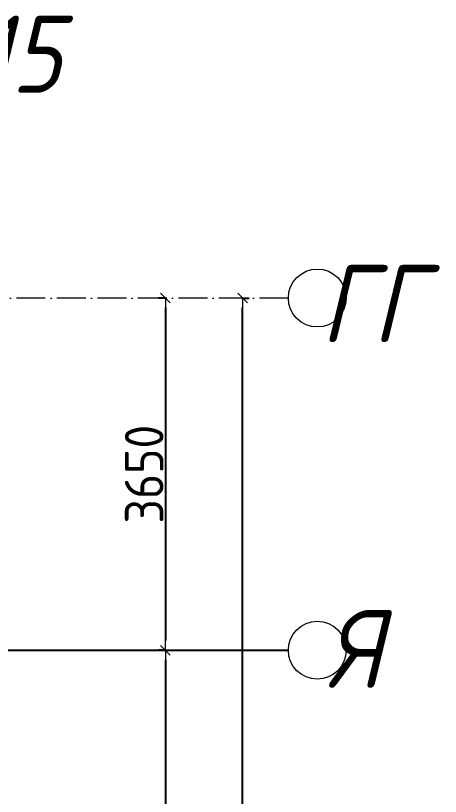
# Model space of a CAD drawing. Header units: millimetres. Extents: x -401725 to 250493, y 305116 to 802890.
# Drawn here: x 166308 to 170713, y 501483 to 509573 of the extents above; entities that cross this region are included whole.
import ezdxf

# ---------------------------------------------------------------- set-up
doc = ezdxf.new("R2010")
doc.units = ezdxf.units.MM
doc.linetypes.add('50_200_ШТРИХ_1Т_ш5_п1_п1_', pattern=[700, 500, -100, 0, -100])
for name, color, linetype, lineweight in [('A-____-____-DIMS', 7, 'Continuous', 9), ('S-GRID-____-IDEN', 7, 'Continuous', 9), ('S-GRID-____-OTLN-1', 7, '50_200_ШТРИХ_1Т_ш5_п1_п1_', 9)]:
    doc.layers.add(name, color=color, linetype=linetype, lineweight=lineweight)
doc.styles.add('ISOCPEUR_I', font='isocpeui.ttf', dxfattribs={"width": 0.9, "height": 2.5})
doc.styles.add('СПДС', font='isocpeur.ttf', dxfattribs={"width": 0.9})
doc.dimstyles.new('Размера А3', dxfattribs={"dimtxt": 200, "dimasz": 100, "dimexe": 70, "dimexo": 100, "dimgap": 20, "dimtad": 1, "dimdec": 0, "dimrnd": 10, "dimzin": 0, "dimdsep": 46, "dimtxsty": 'СПДС', "dimblk": 'ARROWHEAD_6', "dimcen": 1, "dimclrd": 256, "dimclre": 256, "dimclrt": 256, "dimazin": 0, "dimtfac": 1, "dimtdec": 0, "dimtmove": 2, "dimatfit": 3, "dimfxl": 1, "dimtolj": 1, "dimtzin": 0, "dimarcsym": 0})

# ---------------------------------------------------------------- blocks, each defined once
blk = doc.blocks.new('Ось сетки - Круг_Ø6_00__ISO-2_5_0_9K_-25732049-АР1_План отверстий 3 этажа в осях 1-64_А-ГГ')
at = {"layer": 'S-GRID-____-IDEN'}
blk.add_circle((0, 0), 3, dxfattribs=at)
blk = doc.blocks.new('ARROWHEAD_6')
at = {"color": 0, "linetype": 'Continuous'}
for p, q in [((0, 0), (-1, 0)), ((-0.5, -0.5), (0.5, 0.5))]:
    blk.add_line(p, q, dxfattribs=at)
blk = doc.blocks.new('*D2594')
at = {"layer": 'A-____-____-DIMS', "lineweight": -2, "transparency": 16777216}
for p, q in [((167867.7, 506647), (167791.6, 506647)), ((167861.6, 506547), (167861.6, 503097)), ((167867.7, 502997), (167791.6, 502997))]:
    blk.add_line(p, q, dxfattribs=at)
at = {"layer": 'Defpoints', "color": 0, "transparency": 16777216}
for p in [(167967.7, 506647), (167861.6, 502997), (167967.7, 502997)]:
    blk.add_point(p, dxfattribs=at)
at = {"layer": 'A-____-____-DIMS', "lineweight": -2, "transparency": 16777216, "xscale": 100, "yscale": 100, "zscale": 100}
for p, rotation in [((167861.6, 506647), 90), ((167861.6, 502997), 270)]:
    blk.add_blockref('ARROWHEAD_6', p, dxfattribs=dict(at, rotation=rotation))
at = {"layer": 'A-____-____-DIMS', "transparency": 16777216, "insert": (167641.6, 504822), "char_height": 400, "attachment_point": 5, "rotation": 90, "style": 'СПДС'}
blk.add_mtext('\\A1;3650', dxfattribs=at)
blk = doc.blocks.new('*D2595')
at = {"layer": 'A-____-____-DIMS', "lineweight": -2, "transparency": 16777216}
for p, q in [((167867.7, 502997), (167791.6, 502997)), ((167861.6, 502897), (167861.6, 497597)), ((167867.7, 497497), (167791.6, 497497))]:
    blk.add_line(p, q, dxfattribs=at)
at = {"layer": 'Defpoints', "color": 0, "transparency": 16777216}
for p in [(167967.7, 502997), (167861.6, 497497), (167967.7, 497497)]:
    blk.add_point(p, dxfattribs=at)
at = {"layer": 'A-____-____-DIMS', "lineweight": -2, "transparency": 16777216, "xscale": 100, "yscale": 100, "zscale": 100}
for p, rotation in [((167861.6, 502997), 90), ((167861.6, 497497), 270)]:
    blk.add_blockref('ARROWHEAD_6', p, dxfattribs=dict(at, rotation=rotation))
at = {"layer": 'A-____-____-DIMS', "transparency": 16777216, "insert": (167641.6, 500247), "char_height": 400, "attachment_point": 5, "rotation": 90, "style": 'СПДС'}
blk.add_mtext('\\A1;5500', dxfattribs=at)
blk = doc.blocks.new('*D2601')
at = {"layer": 'A-____-____-DIMS', "lineweight": -2, "transparency": 16777216}
for p, q in [((168655.5, 506647), (168731.6, 506647)), ((168661.6, 473297), (168661.6, 506547)), ((168655.5, 473197), (168731.6, 473197))]:
    blk.add_line(p, q, dxfattribs=at)
at = {"layer": 'Defpoints', "color": 0, "transparency": 16777216}
for p in [(168555.5, 506647), (168661.6, 506647), (168555.5, 473197)]:
    blk.add_point(p, dxfattribs=at)
at = {"layer": 'A-____-____-DIMS', "lineweight": -2, "transparency": 16777216, "xscale": 100, "yscale": 100, "zscale": 100}
for p, rotation in [((168661.6, 506647), 90), ((168661.6, 473197), 270)]:
    blk.add_blockref('ARROWHEAD_6', p, dxfattribs=dict(at, rotation=rotation))
at = {"layer": 'A-____-____-DIMS', "transparency": 16777216, "insert": (168441.6, 489922), "char_height": 400, "attachment_point": 5, "rotation": 90, "style": 'СПДС'}
blk.add_mtext('\\A1;33450', dxfattribs=at)

msp = doc.modelspace()

# ---------------------------------------------------------------- linework, layer by layer
at = {"color": 251, "ltscale": 0.6, "true_color": 0x636466}
msp.add_line((137760.2865, 502996.983), (169136.7959, 502996.983), dxfattribs=at)
at = {"layer": 'S-GRID-____-OTLN-1', "color": 251, "ltscale": 0.6, "true_color": 0x636466}
msp.add_line((169136.7959, 506646.983), (137760.2865, 506646.983), dxfattribs=at)

# ---------------------------------------------------------------- block references
at = {"layer": 'S-GRID-____-IDEN', "xscale": 99.99999999999993, "yscale": 99.99999999999993, "zscale": 99.99999999999993}
for p, rotation in [((169436.7959, 506646.983), 89.9999999999998), ((169436.7959, 502996.983), 269.9999999999995)]:
    msp.add_blockref('Ось сетки - Круг_Ø6_00__ISO-2_5_0_9K_-25732049-АР1_План отверстий 3 этажа в осях 1-64_А-ГГ', p, dxfattribs=dict(at, rotation=rotation))

# ---------------------------------------------------------------- texts
at = {"layer": 'S-GRID-____-IDEN', "char_height": 800, "attachment_point": 1, "style": 'ISOCPEUR_I'}
for s, insert, width in [('15', (165899.6435, 509572.9289), 346.329), ('ГГ', (169471.3905, 506990.3125), 404.0505), ('\\fISOCPEUR|b0|i1|c204|p34|;\\W.9;Я', (169540.4815, 503410.8691), 223.670812)]:
    msp.add_mtext(s, dxfattribs=dict(at, insert=insert, width=width))

# ---------------------------------------------------------------- dimensions: what is measured, and where the dimension line sits
at = {"layer": 'A-____-____-DIMS'}
for base, p1, p2, picture, middle in [((167861.59, 502996.983), (167967.656, 506646.983), (167967.656, 502996.983), '*D2594', (167641.59, 504821.983)), ((168661.59, 506646.983), (168555.524, 473196.983), (168555.524, 506646.983), '*D2601', (168441.59, 489921.983)), ((167861.59, 497496.983), (167967.656, 502996.983), (167967.656, 497496.983), '*D2595', (167641.59, 500246.983))]:
    dim = msp.add_linear_dim(base=base, p1=p1, p2=p2, angle=90, dimstyle='Размера А3', override={"dimtxt": 400}, dxfattribs=at)
    dim.commit()
    dim.dimension.update_dxf_attribs({"geometry": picture, "text_midpoint": middle})

doc.saveas('drawing.dxf')
